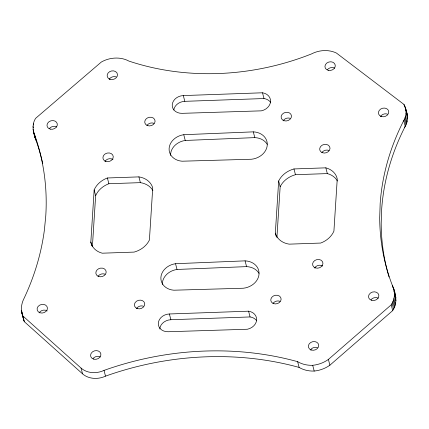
<?xml version="1.0" encoding="UTF-8"?>
<svg xmlns="http://www.w3.org/2000/svg" width="429" height="429" viewBox="0 0 429 429"><rect width="100%" height="100%" fill="white"/><g stroke="black" fill="none" stroke-linecap="round" stroke-linejoin="round"><path stroke-width="0.64" d="M90.83 242.058L94.155 189.929A21.997 18.104 -14.5 0 1 107.4 177.976L138.905 176.887A19.659 16.179 -14.5 0 1 152.735 187.907L149.41 240.031A22.158 18.238 -14.5 0 1 134.105 252.096L102.236 253.196A18.763 15.444 -14.5 0 1 90.83 242.058L91.822 245.892M92.401 246.477L95.64 195.683L94.155 189.929M275.338 233.129L278.662 181A22.158 18.238 -14.5 0 1 293.967 168.94L325.836 167.841A18.763 15.444 -14.5 0 1 337.242 178.979L333.918 231.102A21.997 18.104 -14.5 0 1 320.672 243.061L289.173 244.149A19.659 16.179 -14.5 0 1 275.338 233.129L276.169 236.325M276.914 237.543L280.153 186.754L278.662 181M42.766 163.658A297.361 244.766 -14.5 0 0 36.057 140.401C33.403 133.483 31.183 125.064 35.612 118.34L101.324 62.039A25.354 20.871 -14.5 0 1 128.915 61.084A231.933 190.91 -14.5 0 0 311.577 53.893A24.619 20.265 -14.5 0 1 336.406 53.035L403.989 104.456C407.309 111.62 409.529 120.822 404.365 127.681M34.02 133.371L34.572 134.647A297.361 244.766 -14.5 0 1 45.753 216.125L44.38 230.067A297.361 244.766 -14.5 0 1 23.895 298.718C21.171 303.957 20.565 310.381 22.801 315.9L81.06 368.087A19.643 16.168 -14.5 0 0 104.022 370.393A278.099 228.914 -14.5 0 1 297.624 361.668A26.619 21.911 -14.5 0 0 312.703 365.31A27.408 22.56 -14.5 0 0 328.394 359.443L391.21 304.847C394.873 299.228 395.677 291.618 392.433 285.628A278.555 229.29 -14.5 0 1 379.703 217.68L380.164 203.641A278.555 229.29 -14.5 0 1 403.753 120.538C405.593 117.401 406.349 113.696 405.957 110.087M21.927 313.143L24.287 321.653L82.55 373.841A19.643 16.168 -14.5 0 0 105.507 376.147A278.099 228.914 -14.5 0 1 299.115 367.422A26.619 21.911 -14.5 0 0 314.194 371.064A27.408 22.56 -14.5 0 0 329.88 365.202L392.696 310.601C397.152 304.118 396.396 295.683 393.699 288.653M183.757 134.706L253.303 131.859A16.463 13.551 -14.5 0 1 267.262 145.034A16.463 13.551 -14.5 0 1 251.56 159.234L182.068 161.207A16.007 13.176 -14.5 0 1 169.117 148.434A16.007 13.176 -14.5 0 1 183.757 134.706L185.242 140.46A16.007 13.176 -14.5 0 0 170.597 155.464M185.242 140.46L254.794 137.612A16.463 13.551 -14.5 0 1 267.219 144.342M175.531 263.706L245.077 260.859A16.463 13.551 -14.5 0 1 259.036 274.034A16.463 13.551 -14.5 0 1 243.334 288.234L173.842 290.208A16.007 13.176 -14.5 0 1 160.891 277.434A16.007 13.176 -14.5 0 1 175.531 263.706L177.016 269.46A16.007 13.176 -14.5 0 0 162.371 284.465M177.016 269.46L246.568 266.618A16.463 13.551 -14.5 0 1 258.993 273.343M183.317 95.576L262.505 92.787A11.068 9.111 -14.5 0 1 270.554 101.517A11.068 9.111 -14.5 0 1 261.358 110.843L182.18 113.336A10.639 8.757 -14.5 0 1 172.233 104.821A10.639 8.757 -14.5 0 1 183.317 95.576L184.802 101.33A10.639 8.757 -14.5 0 0 173.777 109.996M184.802 101.33L263.996 98.541A11.068 9.111 -14.5 0 1 270.656 102.381M280.153 186.754A22.158 18.238 -14.5 0 1 295.458 174.694L327.327 173.595A18.763 15.444 -14.5 0 1 337.387 180.99M95.64 195.683A21.997 18.104 -14.5 0 1 108.886 183.73L140.39 182.641A19.659 16.179 -14.5 0 1 152.901 190.53M169.385 313.974L248.579 311.186A11.068 9.111 -14.5 0 1 256.628 319.916A11.068 9.111 -14.5 0 1 247.426 329.241L168.254 331.74A10.639 8.757 -14.5 0 1 158.301 323.219A10.639 8.757 -14.5 0 1 169.385 313.974L170.876 319.728A10.639 8.757 -14.5 0 0 159.792 328.973M170.876 319.728L250.069 316.94A11.068 9.111 -14.5 0 1 256.724 320.779M393.924 291.382L395.602 295.989M33.258 130.716L35.505 139.125M406.746 112.934L407.443 115.841M405.26 107.18L407.169 114.371M404.692 105.786L406.183 111.545M403.989 104.456L404.483 106.371M406.059 113.1L407.55 118.854M405.571 116.13L407.062 121.884M405.105 117.626L406.595 123.386M404.499 119.101L405.99 124.855M403.753 120.538L405.239 126.292A278.555 229.29 -14.5 0 0 381.654 209.395L381.193 223.434A278.555 229.29 -14.5 0 0 389.017 276.995M393.136 287.114L395.87 297.608M392.433 285.628L392.932 287.548M394.471 295.147L395.962 300.901M393.961 298.461L395.452 304.215M393.484 300.102L394.975 305.856M392.867 301.721L394.353 307.475M392.106 303.303L393.591 309.057M391.21 304.847L392.696 310.601M325.836 167.841L327.327 173.595M293.967 168.94L295.458 174.694M262.505 92.787L263.996 98.541M328.394 359.443L329.88 365.202M253.303 131.859L254.794 137.612M312.703 365.31L314.194 371.064M297.624 361.668L299.115 367.422M245.077 260.859L246.568 266.618M248.579 311.186L250.069 316.94M138.905 176.887L140.39 182.641M107.4 177.976L108.886 183.73M104.022 370.393L105.507 376.147M33.408 123.761L33.741 125.043M32.995 126.566L33.328 127.842M34.572 134.647L36.057 140.401M33.054 129.349L34.54 135.103M81.06 368.087L82.55 373.841M21.477 310.29L22.469 314.125M22.801 315.9L24.287 321.653M21.648 311.727L23.799 320.291M35.071 137.816L34.61 135.559M23.139 317.481L23.418 318.897M136.401 308.708A5.234 4.306 -14.5 0 1 143.324 306.15M39.13 312.854A5.234 4.306 -14.5 0 1 47.211 310.934M98.021 276.346A5.234 4.306 -14.5 0 1 105.105 274.211M93.066 358.472A5.234 4.306 -14.5 0 1 100.306 356.976M310.408 350.064A5.234 4.306 -14.5 0 1 317.369 347.592M371.021 299.683A5.234 4.306 -14.5 0 1 378.265 298.187M314.602 268.045A5.234 4.306 -14.5 0 1 322.656 266.023M272.962 303.475A5.234 4.306 -14.5 0 1 280.046 301.34M283.124 120.844A5.234 4.306 -14.5 0 1 290.047 118.286M327.434 69.643A5.234 4.306 -14.5 0 1 334.679 68.147M380.464 116.57A5.234 4.306 -14.5 0 1 387.425 114.103M321.863 152.606A5.234 4.306 -14.5 0 1 328.946 150.472M49.48 128.437A5.234 4.306 -14.5 0 1 56.719 126.941M109.186 79.36A5.234 4.306 -14.5 0 1 116.146 76.888M104.917 161.508A5.234 4.306 -14.5 0 1 112.972 159.486M146.927 125.477A5.234 4.306 -14.5 0 1 154.011 123.343M273.337 303.523A5.234 4.306 -14.5 0 0 281.129 299.158A5.234 4.306 -14.5 0 0 273.375 295.983A5.234 4.306 -14.5 0 0 273.337 303.523M311.197 349.978A5.234 4.306 -14.5 0 0 318.715 345.259A5.234 4.306 -14.5 0 0 310.709 342.487A5.234 4.306 -14.5 0 0 311.197 349.978M315.503 267.916A5.234 4.306 -14.5 0 0 322.94 263.106A5.234 4.306 -14.5 0 0 314.875 260.446A5.234 4.306 -14.5 0 0 315.503 267.916M371.809 300.38A5.234 4.306 -14.5 0 0 378.823 295.12A5.234 4.306 -14.5 0 0 370.468 293.034A5.234 4.306 -14.5 0 0 371.809 300.38M98.402 276.394A5.234 4.306 -14.5 0 0 106.188 272.034A5.234 4.306 -14.5 0 0 98.439 268.854A5.234 4.306 -14.5 0 0 98.402 276.394M137.296 308.58A5.234 4.306 -14.5 0 0 144.734 303.77A5.234 4.306 -14.5 0 0 136.669 301.11A5.234 4.306 -14.5 0 0 137.296 308.58M39.924 312.762A5.234 4.306 -14.5 0 0 47.437 308.043A5.234 4.306 -14.5 0 0 39.436 305.276A5.234 4.306 -14.5 0 0 39.924 312.762M93.854 359.175A5.234 4.306 -14.5 0 0 100.869 353.914A5.234 4.306 -14.5 0 0 92.514 351.828A5.234 4.306 -14.5 0 0 93.854 359.175M381.252 116.484A5.234 4.306 -14.5 0 0 388.765 111.765A5.234 4.306 -14.5 0 0 380.764 108.998A5.234 4.306 -14.5 0 0 381.252 116.484M284.019 120.715A5.234 4.306 -14.5 0 0 291.457 115.905A5.234 4.306 -14.5 0 0 283.392 113.245A5.234 4.306 -14.5 0 0 284.019 120.715M328.223 70.345A5.234 4.306 -14.5 0 0 335.237 65.079A5.234 4.306 -14.5 0 0 326.882 62.999A5.234 4.306 -14.5 0 0 328.223 70.345M322.238 152.654A5.234 4.306 -14.5 0 0 330.03 148.289A5.234 4.306 -14.5 0 0 322.281 145.115A5.234 4.306 -14.5 0 0 322.238 152.654M50.268 129.134A5.234 4.306 -14.5 0 0 57.282 123.874A5.234 4.306 -14.5 0 0 48.927 121.788A5.234 4.306 -14.5 0 0 50.268 129.134M105.818 161.379A5.234 4.306 -14.5 0 0 113.256 156.569A5.234 4.306 -14.5 0 0 105.191 153.909A5.234 4.306 -14.5 0 0 105.818 161.379M109.974 79.274A5.234 4.306 -14.5 0 0 117.492 74.555A5.234 4.306 -14.5 0 0 109.486 71.782A5.234 4.306 -14.5 0 0 109.974 79.274M147.303 125.525A5.234 4.306 -14.5 0 0 155.094 121.16A5.234 4.306 -14.5 0 0 147.34 117.986A5.234 4.306 -14.5 0 0 147.303 125.525"/></g></svg>
